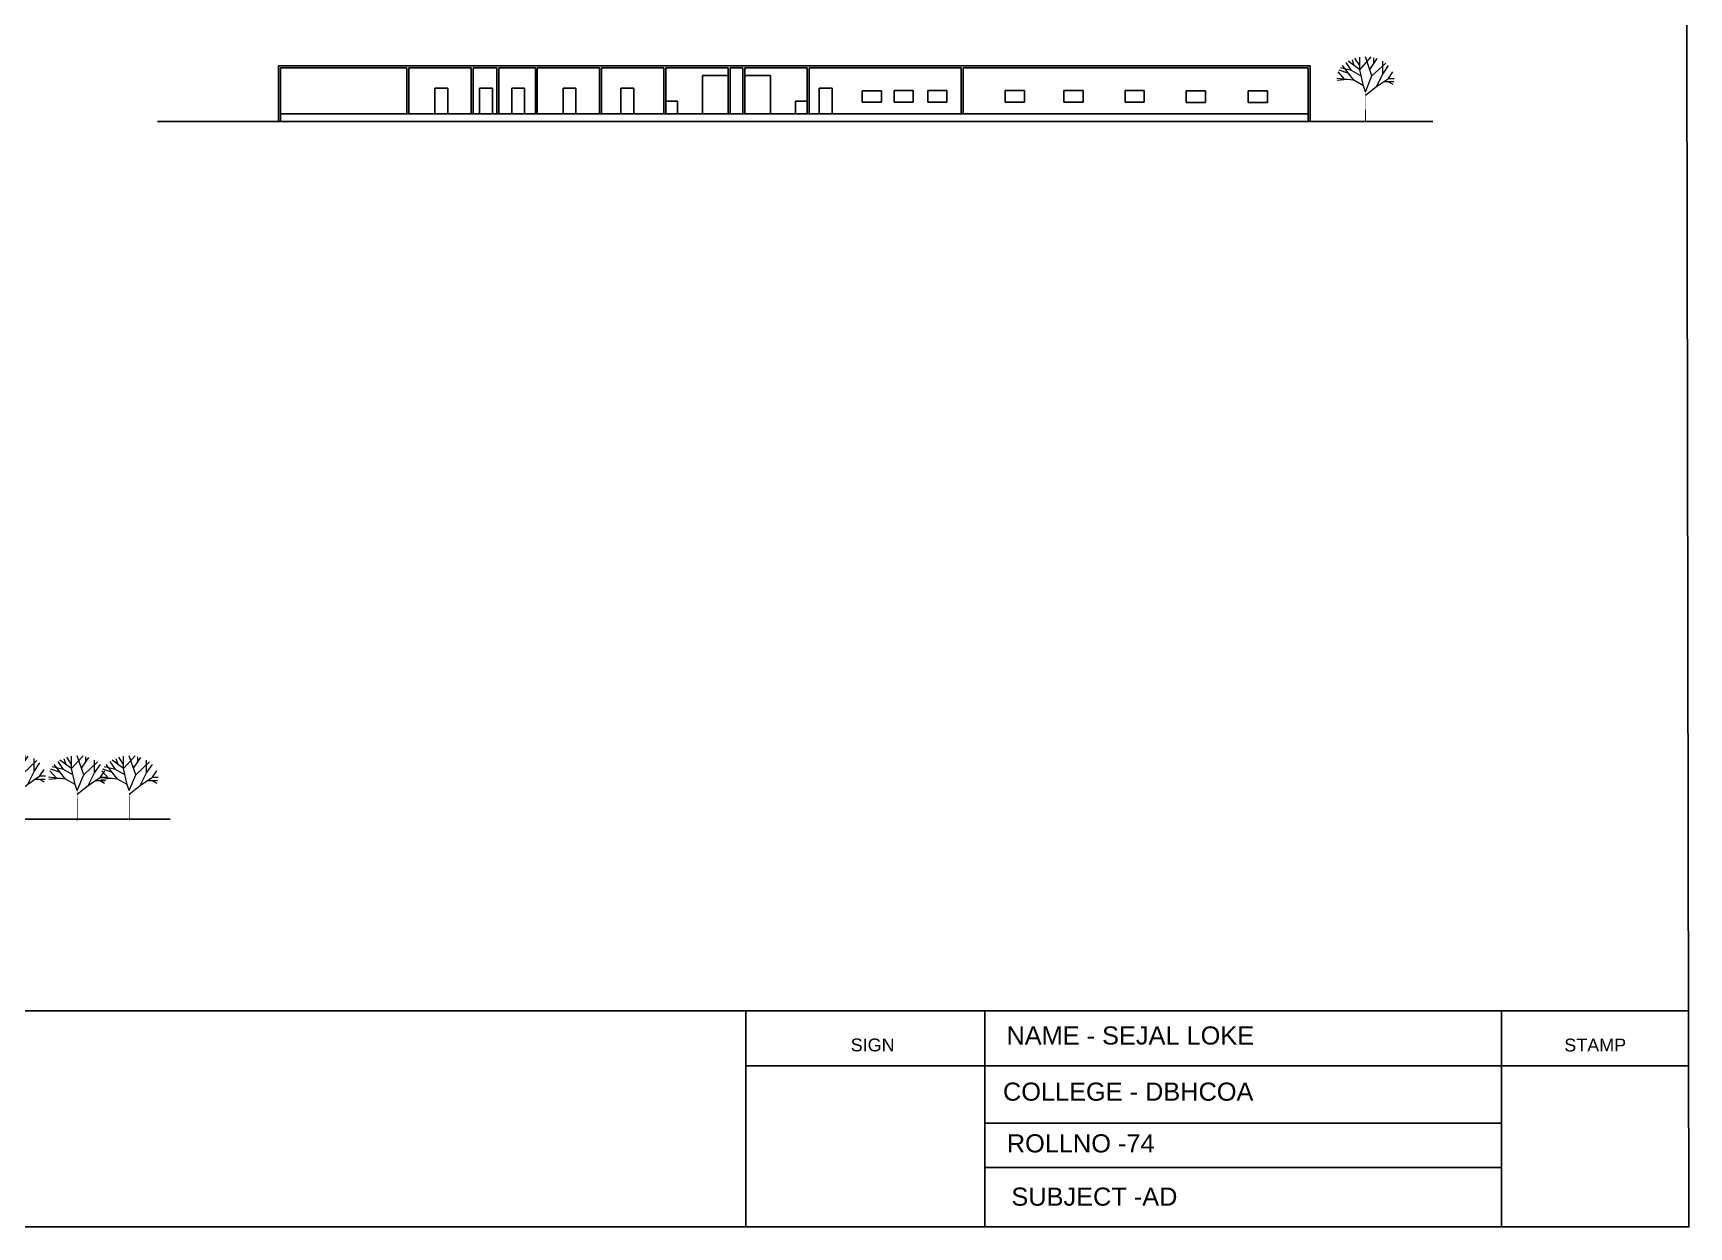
# Model space of a CAD drawing. Header units: millimetres. Extents: x -315744025 to 315695903, y -17416609 to 215511297.
# Drawn here: x 1219613 to 1348496, y 368941 to 461877 of the extents above; entities that cross this region are included whole.
import ezdxf

# ---------------------------------------------------------------- set-up
doc = ezdxf.new("R2010")
doc.units = ezdxf.units.MM
doc.layers.add('finiture', color=7, linetype='Continuous', lineweight=20)
doc.styles.get("Standard").update_dxf_attribs({"font": 'arial.ttf'})

# ---------------------------------------------------------------- blocks, each defined once
blk = doc.blocks.new('02ETRE03')
for p, q in [((-0.8, 10.4), (-1.46, 11.72)), ((-0.8, 9.6), (0.8, 12)), ((-0.8, 9.6), (-0.8, 11.92)), ((0.9, 8.45), (0, 12)), ((0.6, 9.67), (1.6, 11.67)), ((1.13, 11.8), (1.13, 10.88)), ((-2.9, 7.85), (-3.81, 9.22)), ((-2.45, 8.96), (-3.67, 9.53)), ((-1.93, 9.47), (-3.47, 9.93)), ((-1.62, 7.65), (-3.2, 10.4)), ((-1.93, 9.47), (-2.67, 10.93)), ((-0.8, 9.6), (-2.4, 11.2)), ((-0.64, 8.45), (-1.93, 9.47)), ((-1.87, 11.47), (-1.6, 10.4)), ((-0.3, 6.65), (-0.8, 9.6)), ((0.9, 8.45), (2.8, 10.84)), ((2.4, 8.8), (2.4, 11.2)), ((2.4, 8.8), (3.2, 10.4)), ((3.2, 8), (3.81, 9.22)), ((-1.62, 7.65), (-4, 8)), ((-2.53, 7.78), (-3.94, 7.6)), ((-0.3, 6.65), (-1.62, 7.65)), ((0, 5.54), (0.9, 8.45)), ((1.52, 6.49), (2.4, 8.8)), ((1.52, 6.49), (3.2, 8)), ((2.64, 7.42), (3.93, 7.4)), ((3.2, 8), (4, 8)), ((3.2, 7.37), (3.8, 6.93)), ((0, 5.54), (-0.3, 6.65)), ((0, 4.87), (1.52, 6.49))]:
    blk.add_line(p, q)
blk.add_lwpolyline([(0, 0, 0.133, 0.0333, 0), (0, 5.54, 0.0333, 0.0333, 0)], format="xyseb")

msp = doc.modelspace()

# ---------------------------------------------------------------- linework, layer by layer
for p, q in [((1238710, 459336), (1279860, 459336)), ((1238710, 454986), (1238710, 459336)), ((1238860, 455586), (1238860, 459186)), ((1238860, 459186), (1248710, 459186)), ((1238860, 454986), (1238860, 459186)), ((1248710, 455586), (1248710, 459186)), ((1248860, 455586), (1248860, 459186)), ((1248860, 459186), (1253710, 459186)), ((1253710, 455586), (1253710, 459186)), ((1253860, 459186), (1255710, 459186)), ((1253860, 455586), (1253860, 459186)), ((1255710, 455586), (1255710, 459186)), ((1255860, 459186), (1258710, 459186)), ((1255860, 455586), (1255860, 459186)), ((1258710, 455586), (1258710, 459186)), ((1258860, 459186), (1263710, 459186)), ((1258860, 455586), (1258860, 459186)), ((1263710, 455586), (1263710, 459186)), ((1263860, 459186), (1268710, 459186)), ((1263860, 455586), (1263860, 459186)), ((1268710, 455586), (1268710, 459186)), ((1268860, 455586), (1268860, 459186)), ((1273710, 459186), (1268860, 459186)), ((1273710, 455586), (1273710, 459186)), ((1273860, 455586), (1273860, 459186)), ((1274860, 459186), (1273860, 459186)), ((1274860, 455586), (1274860, 459186)), ((1275010, 455586), (1275010, 459186)), ((1275010, 459186), (1279860, 459186)), ((1291860, 459336), (1279860, 459336)), ((1279860, 459186), (1279860, 455586)), ((1280010, 459186), (1280010, 455586)), ((1291860, 459186), (1280010, 459186)), ((1319010, 459336), (1291860, 459336)), ((1291860, 455586), (1291860, 459186)), ((1292010, 455586), (1292010, 459186)), ((1318860, 459186), (1292010, 459186)), ((1318860, 455586), (1318860, 459186)), ((1319010, 455586), (1319010, 459336)), ((1250888, 455598), (1250888, 457598)), ((1250888, 457598), (1251888, 457598)), ((1251888, 457598), (1251888, 455598)), ((1254364, 455598), (1254364, 457598)), ((1254364, 457598), (1255364, 457598)), ((1255364, 457598), (1255364, 455598)), ((1256873, 455598), (1256873, 457598)), ((1256873, 457598), (1257873, 457598)), ((1257873, 457598), (1257873, 455598)), ((1260868, 455598), (1260868, 457598)), ((1260868, 457598), (1261868, 457598)), ((1261868, 457598), (1261868, 455598)), ((1265360, 455586), (1265360, 457586)), ((1265360, 457586), (1266360, 457586)), ((1266360, 457586), (1266360, 455586)), ((1271710, 455586), (1271710, 458586)), ((1271710, 458586), (1273710, 458586)), ((1275010, 458586), (1277010, 458586)), ((1277010, 458586), (1277010, 455586)), ((1280809, 455598), (1280809, 457598)), ((1280809, 457598), (1281809, 457598)), ((1281809, 457598), (1281809, 455598)), ((1238710, 456986), (1238710, 454986)), ((1238860, 456986), (1238860, 454986)), ((1268860, 455586), (1268860, 456586)), ((1268860, 456586), (1269760, 456586)), ((1269760, 456586), (1269760, 455586)), ((1279860, 456586), (1278960, 456586)), ((1278960, 456586), (1278960, 455586)), ((1279860, 455586), (1279860, 456586)), ((1284152, 457389), (1284152, 456489)), ((1285652, 457389), (1284152, 457389)), ((1284152, 456489), (1285652, 456489)), ((1285652, 456489), (1285652, 457389)), ((1286626, 457407), (1286626, 456507)), ((1288126, 457407), (1286626, 457407)), ((1286626, 456507), (1288126, 456507)), ((1288126, 456507), (1288126, 457407)), ((1289247, 457407), (1289247, 456507)), ((1290747, 457407), (1289247, 457407)), ((1289247, 456507), (1290747, 456507)), ((1290747, 456507), (1290747, 457407)), ((1295288, 457403), (1295288, 456503)), ((1296788, 457403), (1295288, 457403)), ((1295288, 456503), (1296788, 456503)), ((1296788, 456503), (1296788, 457403)), ((1299846, 457407), (1299846, 456507)), ((1301346, 457407), (1299846, 457407)), ((1299846, 456507), (1301346, 456507)), ((1301346, 456507), (1301346, 457407)), ((1304607, 457403), (1304607, 456503)), ((1306107, 457403), (1304607, 457403)), ((1304607, 456503), (1306107, 456503)), ((1306107, 456503), (1306107, 457403)), ((1309359, 457375), (1309359, 456475)), ((1310859, 457375), (1309359, 457375)), ((1309359, 456475), (1310859, 456475)), ((1310859, 456475), (1310859, 457375)), ((1314198, 457378), (1314198, 456478)), ((1315698, 457378), (1314198, 457378)), ((1314198, 456478), (1315698, 456478)), ((1315698, 456478), (1315698, 457378)), ((1229295, 454986), (1328565, 454986)), ((1248860, 455586), (1238860, 455586)), ((1248860, 455586), (1253860, 455586)), ((1248860, 455586), (1253860, 455586)), ((1253860, 455586), (1255860, 455586)), ((1253860, 455586), (1255860, 455586)), ((1255860, 455586), (1258860, 455586)), ((1255860, 455586), (1258860, 455586)), ((1258860, 455586), (1263860, 455586)), ((1258860, 455586), (1263860, 455586)), ((1263860, 455586), (1268860, 455586)), ((1268860, 455586), (1273860, 455586)), ((1273710, 455586), (1271710, 455586)), ((1273860, 455586), (1274860, 455586)), ((1279860, 455586), (1274860, 455586)), ((1279860, 455586), (1291860, 455586)), ((1291860, 455586), (1318860, 455586)), ((1318860, 454986), (1318860, 455586)), ((1319010, 454986), (1319010, 455586)), ((1230288, 400682), (1058218, 400682)), ((1055850, 385763), (1348496, 385763)), ((1275088, 368941), (1275088, 385763)), ((1293687, 385763), (1293687, 368941)), ((1348496, 385763), (1298496, 385763)), ((1333915, 385763), (1333915, 368941)), ((1348496, 385763), (1343496, 385763)), ((1275088, 381474), (1348496, 381474)), ((1293687, 377027), (1333915, 377027)), ((1293687, 373558), (1333915, 373558))]:
    msp.add_line(p, q)
msp.add_lwpolyline([(1055850, 552768), (1348171, 553282), (1348496, 368941), (1055850, 368941)], close=True)

# ---------------------------------------------------------------- block references
at = {"layer": 'finiture', "linetype": 'Continuous', "xscale": 560.8796432562318, "yscale": 420.6597324448817, "zscale": 560.8796432571191}
for p in [(1323324, 454986), (1218340, 400682), (1223051, 400576), (1227101, 400576)]:
    msp.add_blockref('02ETRE03', p, dxfattribs=at)

# ---------------------------------------------------------------- texts
for s, p in [('NAME - SEJAL LOKE', (1295377, 383137)), ('COLLEGE - DBHCOA', (1295106, 378765)), ('ROLLNO -74', (1295406, 374737)), ('SUBJECT -AD', (1295763, 370590))]:
    msp.add_text(s, height=1410.9).set_placement(p)
at = {"char_height": 1000, "attachment_point": 1}
for s, width, heights, insert in [('SIGN', 213.81, [163], (1283252, 383605)), ('STAMP', 147.37, [0], (1338800, 383596))]:
    msp.add_mtext_dynamic_manual_height_columns(s, width=width, gutter_width=12.5, heights=heights, dxfattribs=dict(at, insert=insert))

doc.saveas('drawing.dxf')
